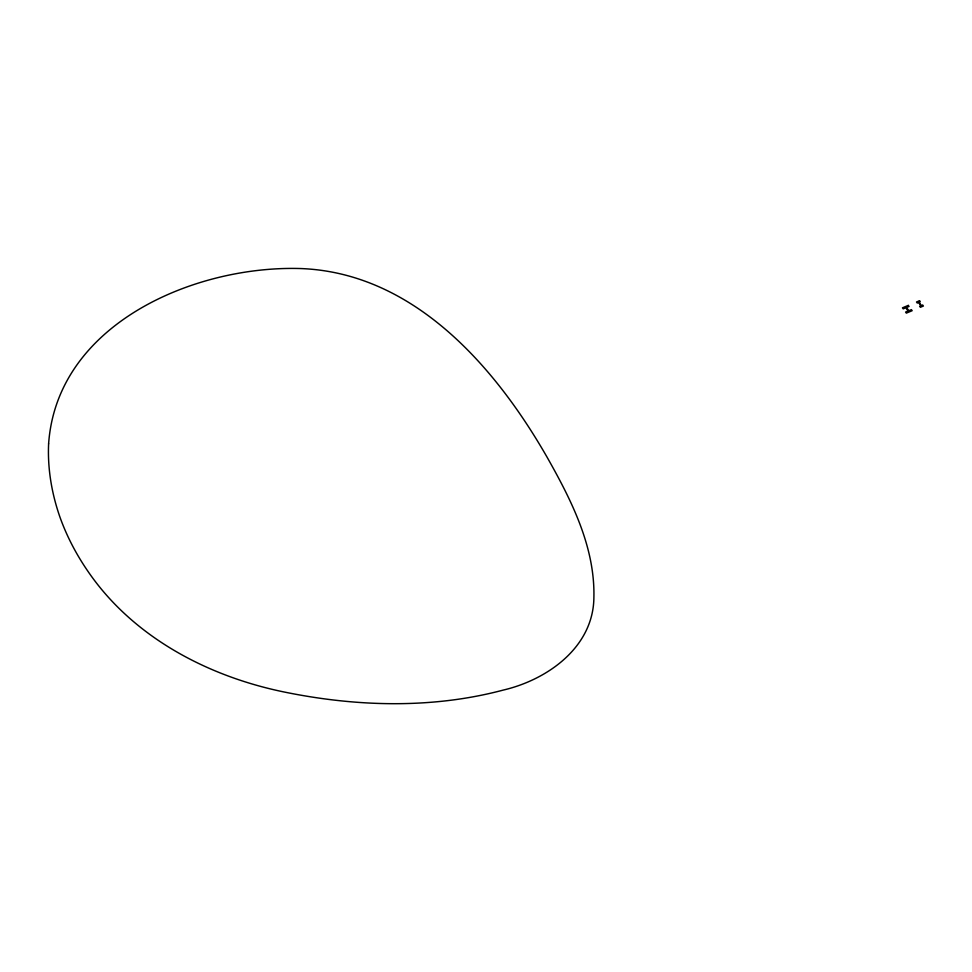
<?xml version="1.0" encoding="UTF-8"?>
<svg xmlns="http://www.w3.org/2000/svg" width="972" height="972" viewBox="0 0 972 972"><rect width="100%" height="100%" fill="white"/><g stroke="black" fill="none" stroke-linecap="round" stroke-linejoin="round"><path stroke-width="1.46" d="M48.612 443.815C47.47 468.698 51.747 493.557 59.912 517.019A325.729 251.347 5.4 0 0 87.553 570.746C132.338 636.66 206.927 676.026 283.581 691.882C355.667 706.741 431.617 709.11 503.168 690.108C547.515 679.768 593.528 647.121 593.892 597.343C595.058 546.811 571.317 500.033 547.066 457.156C494.87 366.177 413.513 272.84 300.822 268.551C194.85 265.198 57.069 323.579 48.612 443.815M908.285 305.402L902.453 307.82L903.219 308.865L905.758 307.808L908.115 311.016L905.576 312.073L906.341 313.118L912.161 310.7L911.396 309.655L908.856 310.712L906.512 307.504L909.051 306.447L908.285 305.402M919.512 300.749L916.499 302L917.264 303.045L918.576 302.499L920.934 305.694L919.621 306.241L920.387 307.286L923.4 306.034L922.635 304.989L921.322 305.536L918.965 302.328L920.277 301.794L919.512 300.749"/></g></svg>
